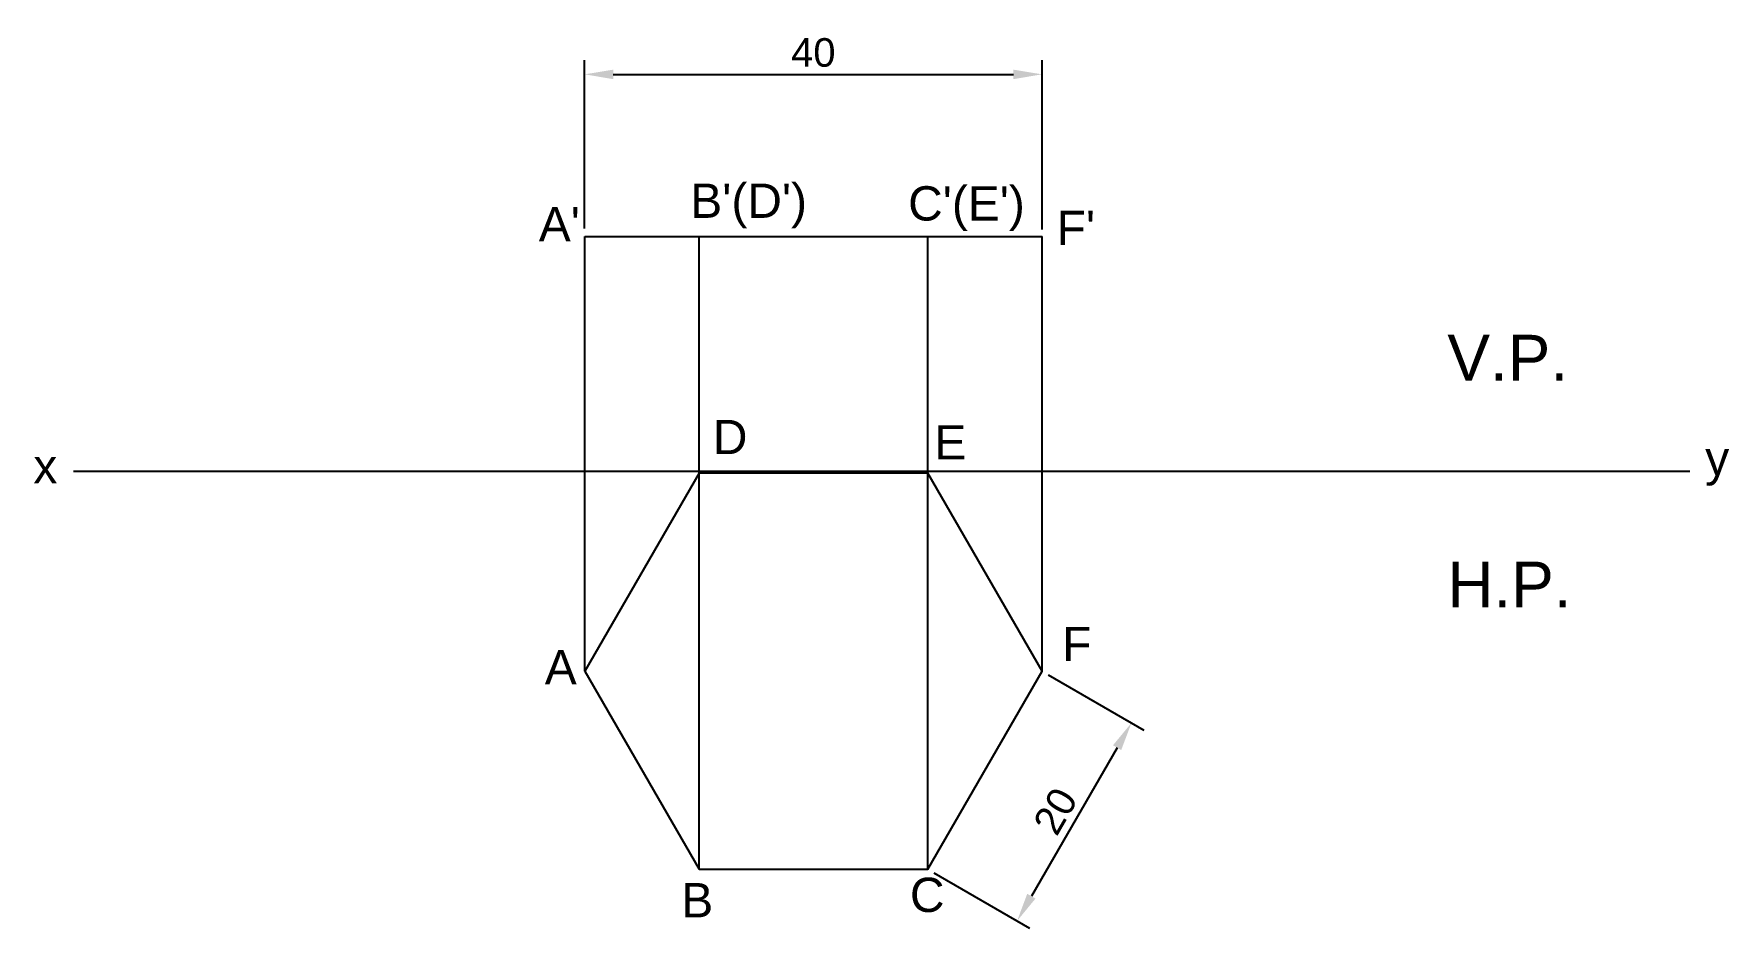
# Model space of a CAD drawing. Header units: millimetres. Extents: x 125 to 273, y 119 to 197.
import ezdxf

# ---------------------------------------------------------------- set-up
doc = ezdxf.new("R2010")
doc.units = ezdxf.units.MM
doc.styles.get("Standard").update_dxf_attribs({"font": 'arial.ttf'})
doc.dimstyles.new('ISO-25', dxfattribs={"dimtxt": 2.5, "dimasz": 2.5, "dimexe": 1.25, "dimexo": 0.625, "dimtad": 1, "dimtxsty": 'Standard', "dimcen": 2.5, "dimadec": 0, "dimazin": 0, "dimtfac": 1, "dimtmove": 0, "dimatfit": 3, "dimfxl": 1, "dimarcsym": 0})

# ---------------------------------------------------------------- blocks, each defined once
blk = doc.blocks.new('*D3')
at = {"color": 0, "lineweight": -2, "transparency": 16777216}
for p, q in [((173.2, 180.09), (173.2, 194.82)), ((213.2, 180.01), (213.2, 194.82)), ((175.7, 193.57), (210.7, 193.57))]:
    blk.add_line(p, q, dxfattribs=at)
at = {"color": 0, "transparency": 16777216}
for points in [[(175.7, 193.98), (175.7, 193.15), (173.2, 193.57)], [(210.7, 193.98), (210.7, 193.15), (213.2, 193.57)]]:
    blk.add_solid(points, dxfattribs=at)
at = {"layer": 'Defpoints', "color": 0, "transparency": 16777216}
for p in [(213.2, 193.57), (173.2, 179.47), (213.2, 179.38)]:
    blk.add_point(p, dxfattribs=at)
at = {"color": 0, "transparency": 16777216, "insert": (193.2, 195.47), "char_height": 2.5, "attachment_point": 5}
blk.add_mtext('40', dxfattribs=at)
blk = doc.blocks.new('*D4')
at = {"color": 0, "lineweight": -2, "transparency": 16777216}
for p, q in [((213.74, 141.04), (222.11, 136.21)), ((219.77, 134.67), (212.27, 121.68)), ((203.74, 123.72), (212.11, 118.89))]:
    blk.add_line(p, q, dxfattribs=at)
at = {"color": 0, "transparency": 16777216}
for points in [[(219.41, 134.88), (220.13, 134.46), (221.02, 136.83)], [(211.91, 121.89), (212.63, 121.47), (211.02, 119.51)]]:
    blk.add_solid(points, dxfattribs=at)
at = {"layer": 'Defpoints', "color": 0, "transparency": 16777216}
for p in [(213.2, 141.35), (203.2, 124.03), (211.02, 119.51)]:
    blk.add_point(p, dxfattribs=at)
at = {"color": 0, "transparency": 16777216, "insert": (214.38, 129.12), "char_height": 2.5, "attachment_point": 5, "rotation": 60}
blk.add_mtext('20', dxfattribs=at)

msp = doc.modelspace()

# ---------------------------------------------------------------- linework, layer by layer
at = {"color": 242, "true_color": 0xcd2027}
msp.add_line((173.201, 179.385), (213.201, 179.385), dxfattribs=at)
for p, q in [((173.201, 141.349), (173.201, 179.385)), ((183.201, 158.67), (183.201, 179.385)), ((183.201, 124.029), (183.201, 179.385)), ((203.201, 158.67), (203.201, 179.385)), ((203.201, 124.029), (203.201, 179.385)), ((213.201, 141.349), (213.201, 179.385)), ((128.499, 158.847), (269.85, 158.847))]:
    msp.add_line(p, q)
msp.add_lwpolyline([(183.201, 124.029), (203.201, 124.029), (213.201, 141.349), (203.201, 158.67), (183.201, 158.67), (173.201, 141.349)], close=True, dxfattribs=at)

# ---------------------------------------------------------------- texts
at = {"color": 7, "true_color": 0xffffff}
for s, height, p in [("B'(D')", 3, (182.438, 181.015)), ("C'(E')", 3, (201.49, 180.781)), ("A'", 3, (169.188, 178.962)), ("F'", 3, (214.483, 178.636)), ('V.P.', 4, (248.655, 166.785)), ('D', 3, (184.413, 160.347)), ('E', 3, (203.789, 159.879)), ('y', 3, (271.208, 158.479)), ('x', 3, (124.982, 157.801)), ('H.P.', 4, (248.655, 146.946)), ('F', 3, (214.961, 142.238)), ('A', 3, (169.711, 140.212)), ('C', 3, (201.648, 120.297)), ('B', 3, (181.65, 119.829))]:
    msp.add_text(s, height=height, dxfattribs=at).set_placement(p)

# ---------------------------------------------------------------- dimensions: what is measured, and where the dimension line sits
dim = msp.add_linear_dim(base=(213.201, 193.566), p1=(173.201, 179.467), p2=(213.201, 179.385), dimstyle='ISO-25')
dim.commit()
dim.dimension.update_dxf_attribs({"geometry": '*D3', "text_midpoint": (193.201, 195.467)})
dim = msp.add_aligned_dim(p1=(213.201, 141.349), p2=(203.201, 124.029), distance=9.033, dimstyle='ISO-25')
dim.commit()
dim.dimension.update_dxf_attribs({"geometry": '*D4', "text_midpoint": (214.377, 129.123)})

doc.saveas('drawing.dxf')
